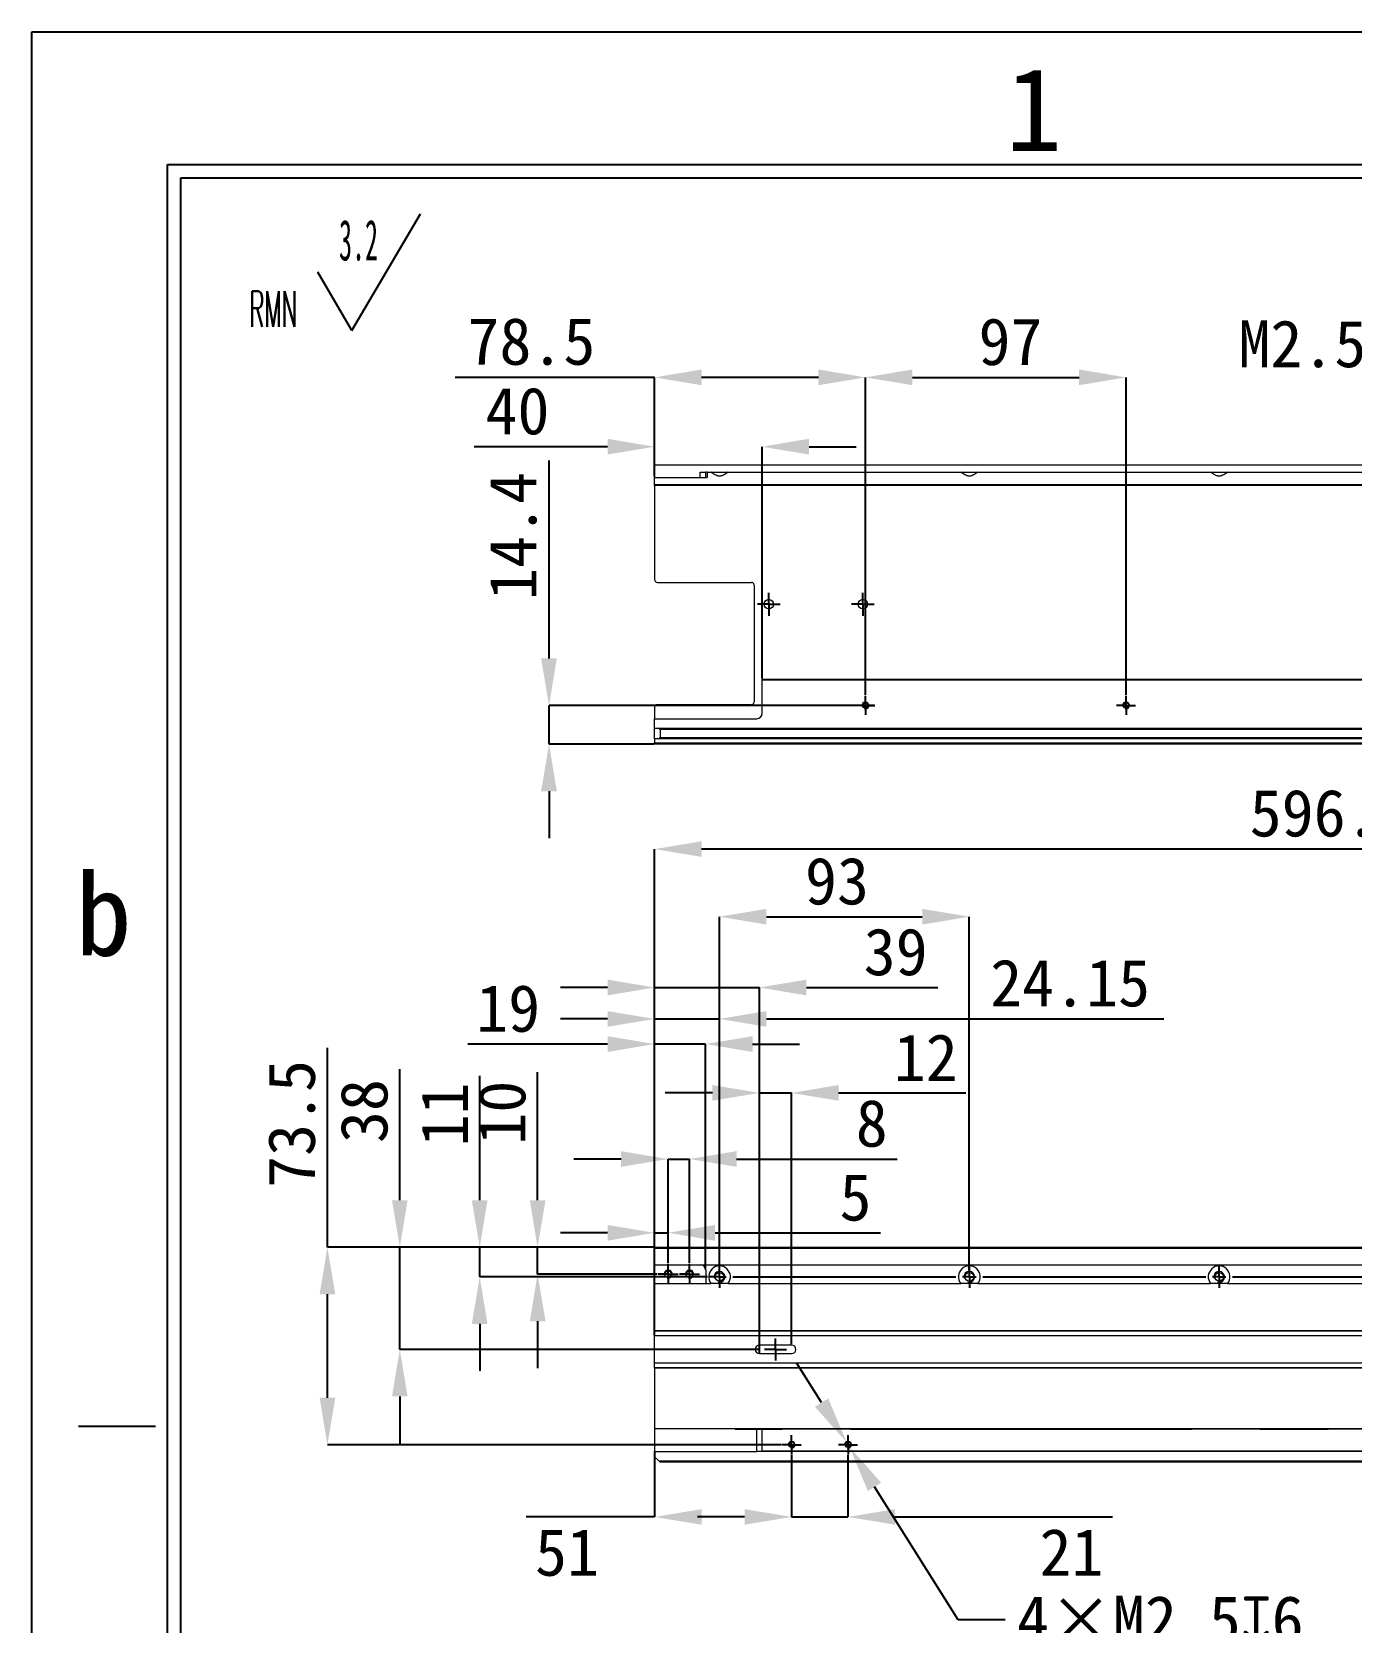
# Model space of a CAD drawing. Header units: millimetres. Extents: x 2 to 295, y 1 to 209.
# Drawn here: x 1.6 to 99.8, y 90.3 to 208.7 of the extents above; entities that cross this region are included whole.
import ezdxf

# ---------------------------------------------------------------- set-up
doc = ezdxf.new("R2010")
doc.units = ezdxf.units.MM
doc.header["$PDSIZE"] = -1
doc.linetypes.add('CENTERX2', pattern=[20.32, 12.7, -2.54, 2.54, -2.54])
doc.layers.add('SLD-0', color=179, linetype='Continuous')
doc.layers.add('蓝色线', color=5, linetype='Continuous', lineweight=15)
doc.styles.add('E', font='simfang.ttf')
doc.styles.add('SLDTEXTSTYLE1', font='TXT', dxfattribs={"width": 0.469, "bigfont": 'bigfont'})
doc.styles.add('SLDTEXTSTYLE2', font='TXT', dxfattribs={"width": 0.469})
doc.dimstyles.new('SLDDIMSTYLE0', dxfattribs={"dimtxt": 3.5, "dimasz": 3.5, "dimexe": 0, "dimexo": 0.0625, "dimgap": 0.875, "dimtad": 2, "dimlfac": 5, "dimrnd": 1e-09, "dimzin": 12, "dimdsep": 46, "dimtxsty": 'SLDTEXTSTYLE2', "dimsah": 1, "dimcen": 0.09, "dimadec": 0, "dimazin": 3, "dimtfac": 1, "dimtmove": 0, "dimatfit": 0, "dimfxl": 1, "dimfrac": 2, "dimtolj": 1, "dimtzin": 12, "dimarcsym": 0})
doc.dimstyles.new('SLDDIMSTYLE1', dxfattribs={"dimtxt": 3.5, "dimasz": 3.5, "dimexe": 0, "dimexo": 0.0625, "dimgap": 0.875, "dimtad": 2, "dimlfac": 5, "dimrnd": 1e-09, "dimzin": 12, "dimdsep": 46, "dimtxsty": 'SLDTEXTSTYLE2', "dimsah": 1, "dimcen": 0.09, "dimadec": 0, "dimazin": 3, "dimtfac": 1, "dimtofl": 0, "dimtmove": 0, "dimatfit": 3, "dimfxl": 1, "dimfrac": 2, "dimtolj": 1, "dimtzin": 12, "dimarcsym": 0})
doc.dimstyles.new('SLDDIMSTYLE3', dxfattribs={"dimtxt": 3.5, "dimasz": 3.5, "dimexe": 0, "dimexo": 0.0625, "dimgap": 0.875, "dimtad": 0, "dimtih": 1, "dimtoh": 1, "dimlfac": 5, "dimrnd": 1e-09, "dimzin": 12, "dimdsep": 46, "dimtxsty": 'SLDTEXTSTYLE2', "dimsah": 1, "dimcen": 0, "dimadec": 0, "dimazin": 3, "dimtfac": 1, "dimtmove": 0, "dimatfit": 3, "dimfxl": 1, "dimfrac": 2, "dimtolj": 1, "dimtzin": 12, "dimarcsym": 0})

# ---------------------------------------------------------------- blocks, each defined once
blk = doc.blocks.new('SW_NOTE_1')
at = {"layer": 'SLD-0', "color": 0}
for q in [(12.74, 9.16), (5.08, 4.83)]:
    blk.add_line((7.63, 0.49), q, dxfattribs=at)
at = {"layer": 'SLD-0', "color": 0, "attachment_point": 1}
for s, insert, char_height, style in [('3.2', (6.67, 8.73), 3.032, 'SLDTEXTSTYLE2'), ('{\\Ftxt,bigfont|c134;RMN}', (0, 3.41), 2.6458, 'SLDTEXTSTYLE1')]:
    blk.add_mtext(s, dxfattribs=dict(at, insert=insert, char_height=char_height, style=style))
blk = doc.blocks.new('_D')
at = {"layer": 'Defpoints', "color": 0}
for p in [(71.39, 142.81), (52.79, 116.45), (71.39, 116.45)]:
    blk.add_point(p, dxfattribs=at)
at = {"layer": 'SLD-0', "color": 0, "lineweight": -2}
for p, q in [((52.79, 116.52), (52.79, 142.81)), ((56.29, 142.81), (67.89, 142.81)), ((71.39, 116.52), (71.39, 142.81))]:
    blk.add_line(p, q, dxfattribs=at)
at = {"layer": 'SLD-0', "color": 0}
for points in [[(56.29, 143.39), (56.29, 142.22), (52.79, 142.81)], [(67.89, 143.39), (67.89, 142.22), (71.39, 142.81)]]:
    blk.add_solid(points, dxfattribs=at)
at = {"layer": 'SLD-0', "color": 0, "insert": (61.54, 147.22), "char_height": 3.5, "attachment_point": 2, "style": 'E'}
blk.add_mtext('\\A1;93', dxfattribs=at)
blk = doc.blocks.new('_D_1')
at = {"layer": 'Defpoints', "color": 0}
for p in [(52.79, 135.2), (47.96, 118.2), (52.79, 116.83)]:
    blk.add_point(p, dxfattribs=at)
at = {"layer": 'SLD-0', "color": 0, "lineweight": -2}
for p, q in [((44.46, 135.2), (40.96, 135.2)), ((47.96, 118.27), (47.96, 135.2)), ((47.96, 135.2), (52.79, 135.2)), ((52.79, 116.9), (52.79, 135.2)), ((56.29, 135.2), (85.88, 135.2))]:
    blk.add_line(p, q, dxfattribs=at)
at = {"layer": 'SLD-0', "color": 0}
for points in [[(44.46, 135.78), (44.46, 134.61), (47.96, 135.2)], [(56.29, 135.78), (56.29, 134.61), (52.79, 135.2)]]:
    blk.add_solid(points, dxfattribs=at)
at = {"layer": 'SLD-0', "color": 0, "insert": (78.9, 139.63), "char_height": 3.5, "attachment_point": 2, "style": 'E'}
blk.add_mtext('\\A1;24.15', dxfattribs=at)
blk = doc.blocks.new('_D_2')
at = {"layer": 'Defpoints', "color": 0}
for p in [(34.94, 118.2), (47.96, 118.2), (51.96, 116)]:
    blk.add_point(p, dxfattribs=at)
at = {"layer": 'SLD-0', "color": 0, "lineweight": -2}
for p, q in [((34.94, 121.7), (34.94, 130.97)), ((47.9, 118.2), (34.94, 118.2)), ((34.94, 116), (34.94, 118.2)), ((51.9, 116), (34.94, 116)), ((34.94, 112.5), (34.94, 109))]:
    blk.add_line(p, q, dxfattribs=at)
at = {"layer": 'SLD-0', "color": 0}
for points in [[(34.35, 121.7), (35.52, 121.7), (34.94, 118.2)], [(34.35, 112.5), (35.52, 112.5), (34.94, 116)]]:
    blk.add_solid(points, dxfattribs=at)
at = {"layer": 'SLD-0', "color": 0, "insert": (30.56, 128.09), "char_height": 3.5, "attachment_point": 2, "rotation": 90, "style": 'E'}
blk.add_mtext('\\A1;11', dxfattribs=at)
blk = doc.blocks.new('_D_3')
at = {"layer": 'Defpoints', "color": 0}
for p in [(39.25, 118.2), (47.96, 118.2), (48.21, 116.2)]:
    blk.add_point(p, dxfattribs=at)
at = {"layer": 'SLD-0', "color": 0, "lineweight": -2}
for p, q in [((39.25, 121.7), (39.25, 131.23)), ((47.9, 118.2), (39.25, 118.2)), ((39.25, 116.2), (39.25, 118.2)), ((48.15, 116.2), (39.25, 116.2)), ((39.25, 112.7), (39.25, 109.2))]:
    blk.add_line(p, q, dxfattribs=at)
at = {"layer": 'SLD-0', "color": 0}
for points in [[(38.67, 121.7), (39.84, 121.7), (39.25, 118.2)], [(38.67, 112.7), (39.84, 112.7), (39.25, 116.2)]]:
    blk.add_solid(points, dxfattribs=at)
at = {"layer": 'SLD-0', "color": 0, "insert": (34.84, 128.22), "char_height": 3.5, "attachment_point": 2, "rotation": 90, "style": 'E'}
blk.add_mtext('\\A1;10', dxfattribs=at)
blk = doc.blocks.new('_D_4')
at = {"layer": 'Defpoints', "color": 0}
for p in [(28.99, 118.2), (47.96, 118.2), (55.76, 110.6)]:
    blk.add_point(p, dxfattribs=at)
at = {"layer": 'SLD-0', "color": 0, "lineweight": -2}
for p, q in [((28.99, 121.7), (28.99, 131.47)), ((47.9, 118.2), (28.99, 118.2)), ((28.99, 110.6), (28.99, 118.2)), ((55.7, 110.6), (28.99, 110.6)), ((28.99, 107.1), (28.99, 103.6))]:
    blk.add_line(p, q, dxfattribs=at)
at = {"layer": 'SLD-0', "color": 0}
for points in [[(28.41, 121.7), (29.57, 121.7), (28.99, 118.2)], [(28.41, 107.1), (29.57, 107.1), (28.99, 110.6)]]:
    blk.add_solid(points, dxfattribs=at)
at = {"layer": 'SLD-0', "color": 0, "insert": (24.57, 128.34), "char_height": 3.5, "attachment_point": 2, "rotation": 90, "style": 'E'}
blk.add_mtext('\\A1;38', dxfattribs=at)
blk = doc.blocks.new('_D_5')
at = {"layer": 'Defpoints', "color": 0}
for p in [(23.6, 118.2), (47.96, 118.2), (57.46, 103.5)]:
    blk.add_point(p, dxfattribs=at)
at = {"layer": 'SLD-0', "color": 0, "lineweight": -2}
for p, q in [((23.6, 118.2), (23.6, 133.05)), ((47.9, 118.2), (23.6, 118.2)), ((23.6, 107), (23.6, 114.7)), ((57.4, 103.5), (23.6, 103.5))]:
    blk.add_line(p, q, dxfattribs=at)
at = {"layer": 'SLD-0', "color": 0}
for points in [[(23.02, 114.7), (24.19, 114.7), (23.6, 118.2)], [(23.02, 107), (24.19, 107), (23.6, 103.5)]]:
    blk.add_solid(points, dxfattribs=at)
at = {"layer": 'SLD-0', "color": 0, "insert": (19.17, 127.38), "char_height": 3.5, "attachment_point": 2, "rotation": 90, "style": 'E'}
blk.add_mtext('\\A1;73.5', dxfattribs=at)
blk = doc.blocks.new('_D_6')
at = {"layer": 'Defpoints', "color": 0}
for p in [(50.56, 124.77), (48.96, 116.95), (50.56, 116.95)]:
    blk.add_point(p, dxfattribs=at)
at = {"layer": 'SLD-0', "color": 0, "lineweight": -2}
for p, q in [((45.46, 124.77), (41.96, 124.77)), ((48.96, 117.02), (48.96, 124.77)), ((48.96, 124.77), (50.56, 124.77)), ((50.56, 117.02), (50.56, 124.77)), ((54.06, 124.77), (66.02, 124.77))]:
    blk.add_line(p, q, dxfattribs=at)
at = {"layer": 'SLD-0', "color": 0}
for points in [[(45.46, 125.36), (45.46, 124.19), (48.96, 124.77)], [(54.06, 125.36), (54.06, 124.19), (50.56, 124.77)]]:
    blk.add_solid(points, dxfattribs=at)
at = {"layer": 'SLD-0', "color": 0, "insert": (64.13, 129.19), "char_height": 3.5, "attachment_point": 2, "style": 'E'}
blk.add_mtext('\\A1;8', dxfattribs=at)
blk = doc.blocks.new('_D_7')
at = {"layer": 'Defpoints', "color": 0}
for p in [(55.76, 129.69), (55.76, 110.92), (58.16, 110.92)]:
    blk.add_point(p, dxfattribs=at)
at = {"layer": 'SLD-0', "color": 0, "lineweight": -2}
for p, q in [((52.26, 129.69), (48.76, 129.69)), ((55.76, 110.99), (55.76, 129.69)), ((55.76, 129.69), (58.16, 129.69)), ((58.16, 110.99), (58.16, 129.69)), ((61.66, 129.69), (71.13, 129.69))]:
    blk.add_line(p, q, dxfattribs=at)
at = {"layer": 'SLD-0', "color": 0}
for points in [[(52.26, 130.28), (52.26, 129.11), (55.76, 129.69)], [(61.66, 130.28), (61.66, 129.11), (58.16, 129.69)]]:
    blk.add_solid(points, dxfattribs=at)
at = {"layer": 'SLD-0', "color": 0, "insert": (68.15, 134.07), "char_height": 3.5, "attachment_point": 2, "style": 'E'}
blk.add_mtext('\\A1;12', dxfattribs=at)
blk = doc.blocks.new('_D_8')
at = {"layer": 'Defpoints', "color": 0}
for p in [(47.96, 137.54), (47.96, 111.58), (55.76, 110.22)]:
    blk.add_point(p, dxfattribs=at)
at = {"layer": 'SLD-0', "color": 0, "lineweight": -2}
for p, q in [((44.46, 137.54), (40.96, 137.54)), ((47.96, 111.65), (47.96, 137.54)), ((47.96, 137.54), (55.76, 137.54)), ((55.76, 110.29), (55.76, 137.54)), ((59.26, 137.54), (69.05, 137.54))]:
    blk.add_line(p, q, dxfattribs=at)
at = {"layer": 'SLD-0', "color": 0}
for points in [[(44.46, 138.12), (44.46, 136.95), (47.96, 137.54)], [(59.26, 138.12), (59.26, 136.95), (55.76, 137.54)]]:
    blk.add_solid(points, dxfattribs=at)
at = {"layer": 'SLD-0', "color": 0, "insert": (65.91, 141.95), "char_height": 3.5, "attachment_point": 2, "style": 'E'}
blk.add_mtext('\\A1;39', dxfattribs=at)
blk = doc.blocks.new('_D_9')
at = {"layer": 'Defpoints', "color": 0}
for p in [(47.96, 119.28), (47.96, 118.2), (48.96, 116.95)]:
    blk.add_point(p, dxfattribs=at)
at = {"layer": 'SLD-0', "color": 0, "lineweight": -2}
for p, q in [((44.46, 119.28), (40.96, 119.28)), ((47.96, 118.27), (47.96, 119.28)), ((47.96, 119.28), (48.96, 119.28)), ((48.96, 117.02), (48.96, 119.28)), ((52.46, 119.28), (64.77, 119.28))]:
    blk.add_line(p, q, dxfattribs=at)
at = {"layer": 'SLD-0', "color": 0}
for points in [[(44.46, 119.86), (44.46, 118.69), (47.96, 119.28)], [(52.46, 119.86), (52.46, 118.69), (48.96, 119.28)]]:
    blk.add_solid(points, dxfattribs=at)
at = {"layer": 'SLD-0', "color": 0, "insert": (62.92, 123.69), "char_height": 3.5, "attachment_point": 2, "style": 'E'}
blk.add_mtext('\\A1;5', dxfattribs=at)
blk = doc.blocks.new('_D_10')
at = {"layer": 'Defpoints', "color": 0}
for p in [(58.16, 102.8), (62.36, 102.8), (62.36, 98.13)]:
    blk.add_point(p, dxfattribs=at)
at = {"layer": 'SLD-0', "color": 0, "lineweight": -2}
for p, q in [((58.16, 102.74), (58.16, 98.13)), ((62.36, 102.74), (62.36, 98.13)), ((54.66, 98.13), (51.16, 98.13)), ((58.16, 98.13), (62.36, 98.13)), ((65.86, 98.13), (82.05, 98.13))]:
    blk.add_line(p, q, dxfattribs=at)
at = {"layer": 'SLD-0', "color": 0}
for points in [[(54.66, 98.71), (54.66, 97.55), (58.16, 98.13)], [(65.86, 98.71), (65.86, 97.55), (62.36, 98.13)]]:
    blk.add_solid(points, dxfattribs=at)
at = {"layer": 'SLD-0', "color": 0, "insert": (79, 97.25), "char_height": 3.5, "attachment_point": 2, "style": 'E'}
blk.add_mtext('\\A1;21', dxfattribs=at)
blk = doc.blocks.new('_D_11')
at = {"layer": 'Defpoints', "color": 0}
for p in [(47.96, 103), (58.16, 102.8), (47.96, 98.13)]:
    blk.add_point(p, dxfattribs=at)
at = {"layer": 'SLD-0', "color": 0, "lineweight": -2}
for p, q in [((47.96, 102.94), (47.96, 98.13)), ((58.16, 102.74), (58.16, 98.13)), ((47.96, 98.13), (38.41, 98.13)), ((54.66, 98.13), (51.46, 98.13))]:
    blk.add_line(p, q, dxfattribs=at)
at = {"layer": 'SLD-0', "color": 0}
for points in [[(51.46, 98.71), (51.46, 97.55), (47.96, 98.13)], [(54.66, 98.71), (54.66, 97.55), (58.16, 98.13)]]:
    blk.add_solid(points, dxfattribs=at)
at = {"layer": 'SLD-0', "color": 0, "insert": (41.44, 97.25), "char_height": 3.5, "attachment_point": 2, "style": 'E'}
blk.add_mtext('\\A1;51', dxfattribs=at)
blk = doc.blocks.new('_D_15')
at = {"layer": 'Defpoints', "color": 0}
for p in [(47.96, 147.84), (47.96, 117.82), (167.32, 114.17)]:
    blk.add_point(p, dxfattribs=at)
at = {"layer": '蓝色线', "color": 0, "lineweight": -2}
for p, q in [((47.96, 117.89), (47.96, 147.84)), ((163.82, 147.84), (51.46, 147.84)), ((167.32, 114.24), (167.32, 147.84))]:
    blk.add_line(p, q, dxfattribs=at)
at = {"layer": '蓝色线', "color": 0}
for points in [[(51.46, 148.42), (51.46, 147.26), (47.96, 147.84)], [(163.82, 148.42), (163.82, 147.26), (167.32, 147.84)]]:
    blk.add_solid(points, dxfattribs=at)
at = {"layer": '蓝色线', "color": 0, "insert": (98.22, 152.28), "char_height": 3.5, "attachment_point": 2, "style": 'E'}
blk.add_mtext('\\A1;596.8', dxfattribs=at)
blk = doc.blocks.new('_D_17')
at = {"layer": 'Defpoints', "color": 0}
for p in [(51.76, 133.33), (47.96, 118.2), (51.76, 116.5)]:
    blk.add_point(p, dxfattribs=at)
at = {"layer": 'SLD-0', "color": 0, "lineweight": -2}
for p, q in [((44.46, 133.33), (34.05, 133.33)), ((47.96, 118.27), (47.96, 133.33)), ((51.76, 133.33), (47.96, 133.33)), ((51.76, 116.57), (51.76, 133.33)), ((55.26, 133.33), (58.76, 133.33))]:
    blk.add_line(p, q, dxfattribs=at)
at = {"layer": 'SLD-0', "color": 0}
for points in [[(44.46, 133.91), (44.46, 132.74), (47.96, 133.33)], [(55.26, 133.91), (55.26, 132.74), (51.76, 133.33)]]:
    blk.add_solid(points, dxfattribs=at)
at = {"layer": 'SLD-0', "color": 0, "insert": (37.06, 137.74), "char_height": 3.5, "attachment_point": 2, "style": 'E'}
blk.add_mtext('\\A1;19', dxfattribs=at)
blk = doc.blocks.new('_D_23')
at = {"layer": 'Defpoints', "color": 0}
for p in [(62.26, 103.68), (62.47, 103.33)]:
    blk.add_point(p, dxfattribs=at)
at = {"layer": 'SLD-0', "color": 0, "lineweight": -2}
for p, q in [((60.39, 106.64), (58.53, 109.6)), ((62.26, 103.68), (62.47, 103.33)), ((70.56, 90.48), (64.34, 100.37)), ((74.06, 90.48), (70.56, 90.48))]:
    blk.add_line(p, q, dxfattribs=at)
at = {"layer": 'SLD-0', "color": 0}
for points in [[(60.89, 106.95), (59.9, 106.33), (62.26, 103.68)], [(64.83, 100.68), (63.84, 100.06), (62.47, 103.33)]]:
    blk.add_solid(points, dxfattribs=at)
at = {"layer": 'SLD-0', "color": 0, "insert": (74.94, 92.26), "char_height": 3.5, "attachment_point": 1, "style": 'E'}
blk.add_mtext('\\A1;4×M2.5{\\fGDT;x}6', dxfattribs=at)
blk = doc.blocks.new('SW_CENTERMARKSYMBOL_0')
at = {"layer": 'SLD-0', "color": 0}
for p, q in [((-37.7, 0), (-38.03, 0)), ((-37.2, 0), (-37.7, 0)), ((-37.2, 0.5), (-37.2, 0.83)), ((-37.2, 0), (-37.2, 0.5)), ((-37.2, 0), (-37.2, -0.5)), ((-37.2, 0), (-36.7, 0)), ((-36.2, 0), (-19.6, 0)), ((-18.6, 0), (-19.1, 0)), ((-18.6, 0.5), (-18.6, 0.83)), ((-18.6, 0), (-18.6, 0.5)), ((-18.6, 0), (-18.6, -0.5)), ((-18.6, 0), (-18.1, 0)), ((-17.6, 0), (-1, 0)), ((0, 0), (-0.5, 0)), ((0, 0.5), (0, 0.83)), ((0, 0), (0, 0.5)), ((0, 0), (0, -0.5)), ((0, 0), (0.5, 0)), ((1, 0), (17.6, 0)), ((18.6, 0), (18.1, 0)), ((18.6, 0.5), (18.6, 0.83)), ((18.6, 0), (18.6, 0.5)), ((18.6, 0), (18.6, -0.5)), ((18.6, 0), (19.1, 0)), ((19.1, 0), (19.43, 0)), ((-37.2, -0.5), (-37.2, -0.83)), ((-18.6, -0.5), (-18.6, -0.83)), ((0, -0.5), (0, -0.83)), ((18.6, -0.5), (18.6, -0.83))]:
    blk.add_line(p, q, dxfattribs=at)
blk = doc.blocks.new('SW_CENTERMARKSYMBOL_6')
at = {"layer": 'SLD-0', "color": 0}
for p, q in [((-0.5, 0), (-0.82, 0)), ((0, 0), (-0.5, 0)), ((0, 0.5), (0, 0.82)), ((0, 0), (0, 0.5)), ((0, 0), (0, -0.5)), ((0, 0), (0.5, 0)), ((0.5, 0), (0.82, 0)), ((0, -0.5), (0, -0.82))]:
    blk.add_line(p, q, dxfattribs=at)
blk = doc.blocks.new('SW_CENTERMARKSYMBOL_9')
at = {"layer": 'SLD-0', "color": 0}
for p, q in [((-0.5, 0), (-0.75, 0)), ((0, 0), (-0.5, 0)), ((0, 0.5), (0, 0.75)), ((0, 0), (0, 0.5)), ((0, 0), (0, -0.5)), ((0, 0), (0.5, 0)), ((0.5, 0), (0.75, 0)), ((0, -0.5), (0, -0.75))]:
    blk.add_line(p, q, dxfattribs=at)
blk = doc.blocks.new('SW_CENTERMARKSYMBOL_10')
at = {"layer": 'SLD-0', "color": 0}
for p, q in [((-0.5, 0), (-0.75, 0)), ((0, 0), (-0.5, 0)), ((0, 0.5), (0, 0.75)), ((0, 0), (0, 0.5)), ((0, 0), (0, -0.5)), ((0, 0), (0.5, 0)), ((0.5, 0), (0.75, 0)), ((0, -0.5), (0, -0.75))]:
    blk.add_line(p, q, dxfattribs=at)
blk = doc.blocks.new('SW_CENTERMARKSYMBOL_13')
at = {"layer": 'SLD-0', "color": 0}
for p, q in [((-0.5, 0), (-0.705, 0)), ((0, 0), (-0.5, 0)), ((0, 0.5), (0, 0.705)), ((0, 0), (0, 0.5)), ((0, 0), (0, -0.5)), ((0, 0), (0.5, 0)), ((0.5, 0), (0.705, 0)), ((0, -0.5), (0, -0.705))]:
    blk.add_line(p, q, dxfattribs=at)
blk = doc.blocks.new('SW_CENTERMARKSYMBOL_14')
at = {"layer": 'SLD-0', "color": 0}
for p, q in [((-0.5, 0), (-0.705, 0)), ((0, 0), (-0.5, 0)), ((0, 0.5), (0, 0.705)), ((0, 0), (0, 0.5)), ((0, 0), (0, -0.5)), ((0, 0), (0.5, 0)), ((0.5, 0), (0.705, 0)), ((0, -0.5), (0, -0.705))]:
    blk.add_line(p, q, dxfattribs=at)
blk = doc.blocks.new('_D_32')
at = {"layer": 'Defpoints', "color": 0}
for p in [(83.06, 182.95), (63.66, 159.23), (83.06, 159.23)]:
    blk.add_point(p, dxfattribs=at)
at = {"layer": 'SLD-0', "color": 0, "lineweight": -2}
for p, q in [((63.66, 159.29), (63.66, 182.95)), ((67.16, 182.95), (79.56, 182.95)), ((83.06, 159.29), (83.06, 182.95))]:
    blk.add_line(p, q, dxfattribs=at)
at = {"layer": 'SLD-0', "color": 0}
for points in [[(67.16, 183.54), (67.16, 182.37), (63.66, 182.95)], [(79.56, 183.54), (79.56, 182.37), (83.06, 182.95)]]:
    blk.add_solid(points, dxfattribs=at)
at = {"layer": 'SLD-0', "color": 0, "insert": (74.46, 187.37), "char_height": 3.5, "attachment_point": 2, "style": 'E'}
blk.add_mtext('\\A1;97', dxfattribs=at)
blk = doc.blocks.new('_D_33')
at = {"layer": 'Defpoints', "color": 0}
for p in [(47.96, 182.95), (47.96, 175.51), (63.66, 159.23)]:
    blk.add_point(p, dxfattribs=at)
at = {"layer": 'SLD-0', "color": 0, "lineweight": -2}
for p, q in [((47.96, 182.95), (33.11, 182.95)), ((47.96, 175.57), (47.96, 182.95)), ((60.16, 182.95), (51.46, 182.95)), ((63.66, 159.29), (63.66, 182.95))]:
    blk.add_line(p, q, dxfattribs=at)
at = {"layer": 'SLD-0', "color": 0}
for points in [[(51.46, 183.54), (51.46, 182.37), (47.96, 182.95)], [(60.16, 183.54), (60.16, 182.37), (63.66, 182.95)]]:
    blk.add_solid(points, dxfattribs=at)
at = {"layer": 'SLD-0', "color": 0, "insert": (38.79, 187.39), "char_height": 3.5, "attachment_point": 2, "style": 'E'}
blk.add_mtext('\\A1;78.5', dxfattribs=at)
blk = doc.blocks.new('_D_34')
at = {"layer": 'Defpoints', "color": 0}
for p in [(64.37, 158.53), (40.1, 155.65), (47.96, 155.65)]:
    blk.add_point(p, dxfattribs=at)
at = {"layer": 'SLD-0', "color": 0, "lineweight": -2}
for p, q in [((40.1, 162.03), (40.1, 176.76)), ((64.31, 158.53), (40.1, 158.53)), ((40.1, 155.65), (40.1, 158.53)), ((47.9, 155.65), (40.1, 155.65)), ((40.1, 152.15), (40.1, 148.65))]:
    blk.add_line(p, q, dxfattribs=at)
at = {"layer": 'SLD-0', "color": 0}
for points in [[(39.51, 162.03), (40.68, 162.03), (40.1, 158.53)], [(39.51, 152.15), (40.68, 152.15), (40.1, 155.65)]]:
    blk.add_solid(points, dxfattribs=at)
at = {"layer": 'SLD-0', "color": 0, "insert": (35.66, 171.14), "char_height": 3.5, "attachment_point": 2, "rotation": 90, "style": 'E'}
blk.add_mtext('\\A1;14.4', dxfattribs=at)
blk = doc.blocks.new('_D_35')
at = {"layer": 'Defpoints', "color": 0}
for p in [(55.96, 177.79), (47.96, 175.51), (55.96, 160.49)]:
    blk.add_point(p, dxfattribs=at)
at = {"layer": 'SLD-0', "color": 0, "lineweight": -2}
for p, q in [((44.46, 177.79), (34.53, 177.79)), ((47.96, 175.57), (47.96, 177.79)), ((55.96, 160.55), (55.96, 177.79)), ((59.46, 177.79), (62.96, 177.79))]:
    blk.add_line(p, q, dxfattribs=at)
at = {"layer": 'SLD-0', "color": 0}
for points in [[(44.46, 178.38), (44.46, 177.21), (47.96, 177.79)], [(59.46, 178.38), (59.46, 177.21), (55.96, 177.79)]]:
    blk.add_solid(points, dxfattribs=at)
at = {"layer": 'SLD-0', "color": 0, "insert": (37.75, 182.21), "char_height": 3.5, "attachment_point": 2, "style": 'E'}
blk.add_mtext('\\A1;40', dxfattribs=at)
blk = doc.blocks.new('_D_37')
at = {"layer": 'Defpoints', "color": 0}
for p in [(141.23, 158.73), (141.3, 158.33)]:
    blk.add_point(p, dxfattribs=at)
at = {"layer": 'SLD-0', "color": 0, "lineweight": -2}
for p, q in [((132.93, 185.06), (136.43, 185.06)), ((136.43, 185.06), (140.6, 162.17)), ((141.3, 158.33), (141.23, 158.73)), ((141.93, 154.88), (142.56, 151.44))]:
    blk.add_line(p, q, dxfattribs=at)
at = {"layer": 'SLD-0', "color": 0}
for points in [[(141.17, 162.28), (140.03, 162.07), (141.23, 158.73)], [(142.5, 154.99), (141.36, 154.78), (141.3, 158.33)]]:
    blk.add_solid(points, dxfattribs=at)
at = {"layer": 'SLD-0', "color": 0, "insert": (91.43, 187.21), "char_height": 3.5, "attachment_point": 1, "style": 'E'}
blk.add_mtext('\\A1;M2.5Through-hole', dxfattribs=at)
blk = doc.blocks.new('SW_CENTERMARKSYMBOL_18')
at = {"layer": 'SLD-0', "color": 0}
for p, q in [((-0.5, 0), (-0.85, 0)), ((0, 0), (-0.5, 0)), ((0, 0.5), (0, 0.85)), ((0, 0), (0, 0.5)), ((0, 0), (0, -0.5)), ((0, 0), (0.5, 0)), ((0.5, 0), (0.85, 0)), ((0, -0.5), (0, -0.85))]:
    blk.add_line(p, q, dxfattribs=at)
blk = doc.blocks.new('SW_CENTERMARKSYMBOL_19')
at = {"layer": 'SLD-0', "color": 0}
for p, q in [((-0.5, 0), (-0.85, 0)), ((0, 0), (-0.5, 0)), ((0, 0.5), (0, 0.85)), ((0, 0), (0, 0.5)), ((0, 0), (0, -0.5)), ((0, 0), (0.5, 0)), ((0.5, 0), (0.85, 0)), ((0, -0.5), (0, -0.85))]:
    blk.add_line(p, q, dxfattribs=at)
blk = doc.blocks.new('SW_CENTERMARKSYMBOL_24')
at = {"layer": 'SLD-0', "color": 0}
for p, q in [((-0.5, 0), (-0.705, 0)), ((0, 0), (-0.5, 0)), ((0, 0.5), (0, 0.705)), ((0, 0), (0, 0.5)), ((0, 0), (0, -0.5)), ((0, 0), (0.5, 0)), ((0.5, 0), (0.705, 0)), ((0, -0.5), (0, -0.705))]:
    blk.add_line(p, q, dxfattribs=at)
blk = doc.blocks.new('SW_CENTERMARKSYMBOL_25')
at = {"layer": 'SLD-0', "color": 0}
for p, q in [((-0.5, 0), (-0.705, 0)), ((0, 0), (-0.5, 0)), ((0, 0.5), (0, 0.705)), ((0, 0), (0, 0.5)), ((0, 0), (0, -0.5)), ((0, 0), (0.5, 0)), ((0.5, 0), (0.705, 0)), ((0, -0.5), (0, -0.705))]:
    blk.add_line(p, q, dxfattribs=at)

msp = doc.modelspace()

# ---------------------------------------------------------------- linework, layer by layer
at = {"color": 7, "linetype": 'Continuous', "lineweight": 15}
for p, q in [((47.9648, 176.4469), (169.2248, 176.4469)), ((47.9648, 176.4469), (47.9648, 175.5069)), ((47.9648, 175.5069), (51.8648, 175.5069)), ((47.9648, 174.9869), (47.9648, 175.5069)), ((51.3648, 175.5069), (51.3648, 175.9069)), ((51.3648, 175.9069), (51.7648, 175.9069)), ((51.7648, 175.5069), (51.7648, 175.9069)), ((51.8648, 175.9069), (51.7648, 175.9069)), ((51.8648, 175.9069), (51.8648, 175.5069)), ((51.8648, 175.9069), (52.1576, 175.9069)), ((52.1478, 175.9069), (53.4375, 175.9069)), ((53.4321, 175.9069), (70.7576, 175.9069)), ((70.7576, 175.9069), (72.0375, 175.9069)), ((72.0321, 175.9069), (89.3576, 175.9069)), ((89.3576, 175.9069), (90.6375, 175.9069)), ((90.6321, 175.9069), (107.9576, 175.9069)), ((47.9648, 174.9869), (169.2248, 174.9869)), ((47.9648, 174.9469), (47.9648, 174.9869)), ((169.2248, 174.9469), (47.9648, 174.9469)), ((47.9648, 174.9069), (47.9648, 174.9469)), ((169.2248, 174.9069), (47.9648, 174.9069)), ((47.9648, 174.9069), (47.9648, 167.8949)), ((48.1648, 167.6949), (55.1708, 167.6949)), ((55.3708, 167.4949), (55.3708, 158.7899)), ((55.9648, 160.4869), (169.2248, 160.4869)), ((55.9648, 160.4469), (55.9648, 160.4869)), ((55.9648, 160.4469), (167.2248, 160.4469)), ((55.9648, 160.4069), (55.9648, 160.4469)), ((55.9648, 157.9469), (55.9648, 160.4069)), ((167.2248, 160.4069), (55.9648, 160.4069)), ((47.9648, 158.3899), (47.9648, 157.5469)), ((47.9648, 157.5469), (55.5648, 157.5469)), ((47.9648, 156.8469), (47.9648, 157.5469)), ((55.1708, 158.5899), (48.1648, 158.5899)), ((63.8432, 158.4258), (63.4865, 158.4258)), ((63.8045, 158.3769), (63.5251, 158.3769)), ((83.2432, 158.4258), (82.8865, 158.4258)), ((83.2045, 158.3769), (82.9251, 158.3769)), ((47.9648, 156.0469), (47.9648, 156.8469)), ((47.9648, 156.8469), (48.2648, 156.8469)), ((48.2648, 156.8469), (168.9248, 156.8469)), ((168.8248, 156.7469), (48.3648, 156.7469)), ((48.3648, 156.7469), (48.3648, 156.1469)), ((48.2648, 156.0469), (47.9648, 156.0469)), ((47.9648, 156.0469), (47.9648, 155.7469)), ((47.9648, 155.7469), (169.2248, 155.7469)), ((47.9648, 155.6469), (47.9648, 155.7469)), ((169.2248, 155.6469), (47.9648, 155.6469)), ((168.9248, 156.0469), (48.2648, 156.0469)), ((48.3648, 156.1469), (168.8248, 156.1469)), ((47.9648, 118.1034), (47.9648, 118.2034)), ((47.9648, 118.2034), (169.2248, 118.2034)), ((169.2248, 118.1034), (47.9648, 118.1034)), ((47.9648, 116.9034), (47.9648, 118.1034)), ((47.9648, 116.9034), (169.2248, 116.9034)), ((47.9648, 116.9034), (47.9648, 115.5034)), ((51.7648, 116.5034), (51.7648, 115.6034)), ((47.9648, 115.5034), (51.8648, 115.5034)), ((47.9648, 115.5034), (47.9648, 112.0034)), ((51.8648, 115.5034), (52.1576, 115.5034)), ((53.4321, 115.5034), (70.7576, 115.5034)), ((72.0321, 115.5034), (89.3576, 115.5034)), ((90.6321, 115.5034), (107.9576, 115.5034)), ((47.9648, 112.0034), (169.2248, 112.0034)), ((47.9648, 111.9634), (47.9648, 112.0034)), ((169.2248, 111.9634), (47.9648, 111.9634)), ((47.9648, 111.6434), (47.9648, 111.9634)), ((47.9648, 111.6434), (169.2248, 111.6434)), ((47.9648, 111.6034), (47.9648, 111.6434)), ((169.2248, 111.6034), (47.9648, 111.6034)), ((47.9648, 109.6034), (47.9648, 111.6034)), ((58.1648, 110.9234), (55.7648, 110.9234)), ((55.7648, 110.2834), (58.1648, 110.2834)), ((47.9648, 109.6034), (169.2248, 109.6034)), ((47.9648, 109.5634), (47.9648, 109.6034)), ((169.2248, 109.5634), (47.9648, 109.5634)), ((47.9648, 109.2434), (47.9648, 109.5634)), ((47.9648, 109.2434), (169.2248, 109.2434)), ((47.9648, 109.2034), (47.9648, 109.2434)), ((169.2248, 109.2034), (47.9648, 109.2034)), ((47.9648, 109.2034), (47.9648, 104.7034)), ((47.9648, 104.7034), (55.5648, 104.7034)), ((47.9648, 104.7034), (47.9648, 103.0034)), ((55.5648, 103.0034), (55.5648, 104.7034)), ((55.5648, 104.7034), (55.9648, 104.7034)), ((55.9648, 104.7034), (167.2248, 104.7034)), ((55.9648, 104.6634), (55.9648, 104.7034)), ((167.2248, 104.6634), (55.9648, 104.6634)), ((55.9648, 103.0434), (55.9648, 104.6634)), ((47.9648, 103.0034), (55.5648, 103.0034)), ((47.9648, 102.6034), (47.9648, 103.0034)), ((55.9648, 103.0034), (55.5648, 103.0034)), ((55.9648, 103.0434), (167.2248, 103.0434)), ((55.9648, 103.0034), (55.9648, 103.0434)), ((167.2248, 103.0034), (55.9648, 103.0034)), ((47.9648, 102.6034), (48.2648, 102.3034)), ((48.2648, 102.3034), (168.9248, 102.3034)), ((48.3648, 102.2034), (48.2648, 102.3034)), ((168.8248, 102.2034), (48.3648, 102.2034))]:
    msp.add_line(p, q, dxfattribs=at)
for centre, radius in [((56.4648, 166.0643), 0.35), ((63.4648, 166.0643), 0.35), ((63.6648, 158.5269), 0.205), ((83.0648, 158.5269), 0.205), ((48.9648, 116.2034), 0.25), ((50.5648, 116.2034), 0.25), ((52.7948, 116.0034), 0.33), ((71.3948, 116.0034), 0.33), ((89.9948, 116.0034), 0.33), ((58.1648, 103.5034), 0.205), ((62.3648, 103.5034), 0.205)]:
    msp.add_circle(centre, radius, dxfattribs=at)
for centre, radius, start, end in [((48.1648, 167.8949), 0.2, 180, 270), ((55.1708, 167.4949), 0.2, 0, 90), ((55.1708, 158.7899), 0.2, 270, 0), ((48.1648, 158.3899), 0.2, 90, 180), ((55.5648, 157.9469), 0.4, 270, 0), ((48.2648, 156.7469), 0.1, 0, 90), ((48.2648, 156.1469), 0.1, 270, 0), ((51.3648, 116.5034), 0.4, 0, 90), ((52.7948, 116.0034), 0.81, 321.881936, 218.118064), ((71.3948, 116.0034), 0.81, 321.881936, 218.118064), ((89.9948, 116.0034), 0.81, 321.881936, 218.118064), ((51.8648, 115.6034), 0.1, 180, 270), ((55.7648, 110.6034), 0.32, 90, 270), ((58.1648, 110.6034), 0.32, 270, 90)]:
    msp.add_arc(centre, radius, start, end, dxfattribs=at)
at = {"color": 7, "linetype": 'Continuous', "lineweight": 0}
for centre, radius in [((63.6648, 158.5269), 0.25), ((83.0648, 158.5269), 0.25), ((48.9648, 116.2034), 0.3), ((48.9648, 116.2034), 0.3), ((48.9648, 116.2034), 0.3), ((50.5648, 116.2034), 0.3), ((52.7948, 116.0034), 0.4), ((71.3948, 116.0034), 0.4), ((89.9948, 116.0034), 0.4), ((58.1648, 103.5034), 0.25), ((62.3648, 103.5034), 0.25)]:
    msp.add_arc(centre, radius, 255, 195, dxfattribs=at)
at = {"color": 7, "linetype": 'Continuous', "lineweight": 15}
for points, knots in [([(53.4321, 175.9069), (53.3848, 175.8696), (53.3368, 175.8334), (53.2387, 175.7645), (53.1885, 175.7318), (53.0838, 175.6728), (53.0289, 175.6463), (52.9435, 175.6178), (52.9144, 175.6101), (52.8549, 175.5996), (52.8245, 175.5968), (52.7648, 175.5969), (52.7351, 175.5996), (52.676, 175.6099), (52.6465, 175.6177), (52.5608, 175.6463), (52.5068, 175.6722), (52.4021, 175.7312), (52.3515, 175.7642), (52.2529, 175.8333), (52.2049, 175.8696), (52.1576, 175.9069)], [0, 0, 0, 0, 0.125, 0.125, 0.25, 0.25, 0.375, 0.375, 0.4375, 0.4375, 0.5, 0.5, 0.5625, 0.5625, 0.625, 0.625, 0.75, 0.75, 0.875, 0.875, 1, 1, 1, 1]), ([(72.0321, 175.9069), (71.9848, 175.8696), (71.9368, 175.8334), (71.8387, 175.7645), (71.7885, 175.7318), (71.6838, 175.6728), (71.6289, 175.6463), (71.5435, 175.6178), (71.5144, 175.6101), (71.4549, 175.5996), (71.4245, 175.5968), (71.3648, 175.5969), (71.3351, 175.5996), (71.276, 175.6099), (71.2465, 175.6177), (71.1608, 175.6463), (71.1068, 175.6722), (71.0021, 175.7312), (70.9515, 175.7642), (70.8529, 175.8333), (70.8049, 175.8696), (70.7576, 175.9069)], [0, 0, 0, 0, 0.125, 0.125, 0.25, 0.25, 0.375, 0.375, 0.4375, 0.4375, 0.5, 0.5, 0.5625, 0.5625, 0.625, 0.625, 0.75, 0.75, 0.875, 0.875, 1, 1, 1, 1]), ([(90.6321, 175.9069), (90.5848, 175.8696), (90.5368, 175.8334), (90.4387, 175.7645), (90.3885, 175.7318), (90.2838, 175.6728), (90.2289, 175.6463), (90.1435, 175.6178), (90.1144, 175.6101), (90.0549, 175.5996), (90.0245, 175.5968), (89.9648, 175.5969), (89.9351, 175.5996), (89.876, 175.6099), (89.8465, 175.6177), (89.7608, 175.6463), (89.7068, 175.6722), (89.6021, 175.7312), (89.5515, 175.7642), (89.4529, 175.8333), (89.4049, 175.8696), (89.3576, 175.9069)], [0, 0, 0, 0, 0.125, 0.125, 0.25, 0.25, 0.375, 0.375, 0.4375, 0.4375, 0.5, 0.5, 0.5625, 0.5625, 0.625, 0.625, 0.75, 0.75, 0.875, 0.875, 1, 1, 1, 1]), ([(53.4321, 115.5034), (53.3848, 115.5034), (53.3368, 115.5034), (53.2387, 115.5034), (53.1885, 115.5034), (53.0838, 115.5034), (53.0289, 115.5034), (52.9435, 115.5034), (52.9144, 115.5034), (52.8549, 115.5034), (52.8245, 115.5034), (52.7648, 115.5034), (52.7351, 115.5034), (52.676, 115.5034), (52.6465, 115.5034), (52.5608, 115.5034), (52.5068, 115.5034), (52.4021, 115.5034), (52.3515, 115.5034), (52.2529, 115.5034), (52.2049, 115.5034), (52.1576, 115.5034)], [0, 0, 0, 0, 0.125, 0.125, 0.25, 0.25, 0.375, 0.375, 0.4375, 0.4375, 0.5, 0.5, 0.5625, 0.5625, 0.625, 0.625, 0.75, 0.75, 0.875, 0.875, 1, 1, 1, 1]), ([(72.0321, 115.5034), (71.9848, 115.5034), (71.9368, 115.5034), (71.8387, 115.5034), (71.7885, 115.5034), (71.6838, 115.5034), (71.6289, 115.5034), (71.5435, 115.5034), (71.5144, 115.5034), (71.4549, 115.5034), (71.4245, 115.5034), (71.3648, 115.5034), (71.3351, 115.5034), (71.276, 115.5034), (71.2465, 115.5034), (71.1608, 115.5034), (71.1068, 115.5034), (71.0021, 115.5034), (70.9515, 115.5034), (70.8529, 115.5034), (70.8049, 115.5034), (70.7576, 115.5034)], [0, 0, 0, 0, 0.125, 0.125, 0.25, 0.25, 0.375, 0.375, 0.4375, 0.4375, 0.5, 0.5, 0.5625, 0.5625, 0.625, 0.625, 0.75, 0.75, 0.875, 0.875, 1, 1, 1, 1]), ([(90.6321, 115.5034), (90.5848, 115.5034), (90.5368, 115.5034), (90.4387, 115.5034), (90.3885, 115.5034), (90.2838, 115.5034), (90.2289, 115.5034), (90.1435, 115.5034), (90.1144, 115.5034), (90.0549, 115.5034), (90.0245, 115.5034), (89.9648, 115.5034), (89.9351, 115.5034), (89.876, 115.5034), (89.8465, 115.5034), (89.7608, 115.5034), (89.7068, 115.5034), (89.6021, 115.5034), (89.5515, 115.5034), (89.4529, 115.5034), (89.4049, 115.5034), (89.3576, 115.5034)], [0, 0, 0, 0, 0.125, 0.125, 0.25, 0.25, 0.375, 0.375, 0.4375, 0.4375, 0.5, 0.5, 0.5625, 0.5625, 0.625, 0.625, 0.75, 0.75, 0.875, 0.875, 1, 1, 1, 1]), ([(58.3438, 103.4034), (58.3154, 103.4034), (58.2868, 103.4034), (58.2276, 103.4034), (58.1966, 103.4034), (58.1322, 103.4034), (58.1013, 103.4034), (58.0423, 103.4034), (58.014, 103.4034), (57.9859, 103.4034)], [0, 0, 0, 0, 0.25, 0.25, 0.5, 0.5, 0.75, 0.75, 1, 1, 1, 1]), ([(62.5438, 103.4034), (62.5154, 103.4034), (62.4868, 103.4034), (62.4276, 103.4034), (62.3966, 103.4034), (62.3322, 103.4034), (62.3013, 103.4034), (62.2423, 103.4034), (62.214, 103.4034), (62.1859, 103.4034)], [0, 0, 0, 0, 0.25, 0.25, 0.5, 0.5, 0.75, 0.75, 1, 1, 1, 1])]:
    msp.add_open_spline(points, degree=3, knots=knots, dxfattribs=at)
at = {"layer": 'SLD-0'}
for p, q in [((1.5907, 208.6737), (295.1066, 208.6737)), ((1.5907, 1.2938), (1.5907, 208.6737)), ((12.6748, 7.2189), (12.6748, 197.811)), ((12.6748, 197.811), (289.1814, 197.811))]:
    msp.add_line(p, q, dxfattribs=at)
at = {"layer": 'SLD-0', "color": 6, "linetype": 'Continuous'}
for p, q in [((11.6873, 6.2314), (11.6873, 198.7985)), ((11.6873, 198.7985), (290.1689, 198.7985)), ((10.8046, 104.8527), (5.0681, 104.8527))]:
    msp.add_line(p, q, dxfattribs=at)
at = {"layer": 'SLD-0', "linetype": 'CENTERX2', "lineweight": 0, "ltscale": 2}
msp.add_line((169.2248, 104.6415), (53.9648, 104.6415), dxfattribs=at)

# ---------------------------------------------------------------- block references
at = {"layer": 'SLD-0'}
for name, p in [('SW_NOTE_1', (17.795, 185.9568)), ('SW_CENTERMARKSYMBOL_18', (56.4648, 166.0643)), ('SW_CENTERMARKSYMBOL_19', (63.4648, 166.0643)), ('SW_CENTERMARKSYMBOL_25', (63.6648, 158.5269)), ('SW_CENTERMARKSYMBOL_24', (83.0648, 158.5269)), ('SW_CENTERMARKSYMBOL_9', (48.9648, 116.2034)), ('SW_CENTERMARKSYMBOL_10', (50.5648, 116.2034)), ('SW_CENTERMARKSYMBOL_0', (89.9948, 116.0034)), ('SW_CENTERMARKSYMBOL_6', (56.9648, 110.6034)), ('SW_CENTERMARKSYMBOL_14', (58.1648, 103.5034)), ('SW_CENTERMARKSYMBOL_13', (62.3648, 103.5034))]:
    msp.add_blockref(name, p, dxfattribs=at)

# ---------------------------------------------------------------- texts
at = {"layer": 'SLD-0', "char_height": 6.172, "attachment_point": 1, "style": 'E'}
for s, insert in [('1', (74.111, 205.9712)), ('b', (4.8346, 146.0918))]:
    msp.add_mtext(s, dxfattribs=dict(at, insert=insert))

# ---------------------------------------------------------------- dimensions: what is measured, and where the dimension line sits
at = {"layer": 'SLD-0'}
for base, p1, p2, dimstyle, picture, middle in [((47.9648, 182.9533), (63.6648, 159.2319), (47.9648, 175.5069), 'SLDDIMSTYLE1', '_D_33', (38.7898, 182.9533)), ((83.0648, 182.9533), (63.6648, 159.2319), (83.0648, 159.2319), 'SLDDIMSTYLE1', '_D_32', (74.4634, 182.9533)), ((55.9648, 177.7928), (47.9648, 175.5069), (55.9648, 160.4869), 'SLDDIMSTYLE1', '_D_35', (37.7498, 177.7928)), ((71.3948, 142.8073), (52.7948, 116.4535), (71.3948, 116.4535), 'SLDDIMSTYLE0', '_D', (61.5367, 142.8073)), ((47.9648, 137.5351), (55.7648, 110.2235), (47.9648, 111.5835), 'SLDDIMSTYLE0', '_D_8', (65.9098, 137.5351)), ((52.7948, 135.1975), (47.9648, 118.2034), (52.7948, 116.8334), 'SLDDIMSTYLE0', '_D_1', (78.8966, 135.1975)), ((51.7648, 133.3259), (47.9648, 118.2034), (51.7648, 116.5034), 'SLDDIMSTYLE0', '_D_17', (37.0565, 133.3259)), ((55.7648, 129.6927), (58.1648, 110.9234), (55.7648, 110.9234), 'SLDDIMSTYLE0', '_D_7', (68.1498, 129.6927)), ((50.5648, 124.7736), (48.9648, 116.9534), (50.5648, 116.9534), 'SLDDIMSTYLE0', '_D_6', (64.1296, 124.7736)), ((47.9648, 119.2769), (48.9648, 116.9534), (47.9648, 118.2034), 'SLDDIMSTYLE0', '_D_9', (62.9225, 119.2769)), ((62.3648, 98.1298), (58.1648, 102.7984), (62.3648, 102.7984), 'SLDDIMSTYLE0', '_D_10', (79.0047, 98.1298))]:
    dim = msp.add_linear_dim(base=base, p1=p1, p2=p2, dimstyle=dimstyle, override={"dimtxsty": 'E'}, dxfattribs=at)
    dim.commit()
    dim.dimension.update_dxf_attribs({"geometry": picture, "text_midpoint": middle, "dimtype": 160})
for p1, p2, text, picture, middle in [((141.3016, 158.3252), (141.228, 158.7285), 'M2.5Through-hole', '_D_37', (111.7403, 185.056)), ((62.2556, 103.6769), (62.474, 103.3299), '4×M2.5{\\fGDT;x}6', '_D_23', (87.0542, 90.4756))]:
    dim = msp.add_diameter_dim_2p(p1=p1, p2=p2, text=text, dimstyle='SLDDIMSTYLE3', override={"dimpost": '<>', "dimtxsty": 'E'}, dxfattribs=at)
    dim.commit()
    dim.dimension.update_dxf_attribs({"geometry": picture, "text_midpoint": middle, "dimtype": 163})
for base, p1, p2, angle, dimstyle, picture, middle in [((40.0954, 155.6469), (64.3698, 158.5269), (47.9648, 155.6469), 90, 'SLDDIMSTYLE0', '_D_34', (40.0954, 171.1419)), ((23.6039, 118.2034), (57.4598, 103.5034), (47.9648, 118.2034), 90, 'SLDDIMSTYLE1', '_D_5', (23.6039, 127.3784)), ((28.9899, 118.2034), (55.7648, 110.6034), (47.9648, 118.2034), 90, 'SLDDIMSTYLE0', '_D_4', (28.9899, 128.3384)), ((34.9378, 118.2034), (51.9648, 116.0034), (47.9648, 118.2034), 90, 'SLDDIMSTYLE0', '_D_2', (34.9378, 128.0884)), ((39.2525, 118.2034), (48.2148, 116.2034), (47.9648, 118.2034), 90, 'SLDDIMSTYLE0', '_D_3', (39.2525, 128.2184)), ((47.9648, 98.1298), (58.1648, 102.7984), (47.9648, 103.0034), 0, 'SLDDIMSTYLE1', '_D_11', (41.4398, 98.1298))]:
    dim = msp.add_linear_dim(base=base, p1=p1, p2=p2, angle=angle, dimstyle=dimstyle, override={"dimtxsty": 'E'}, dxfattribs=at)
    dim.commit()
    dim.dimension.update_dxf_attribs({"geometry": picture, "text_midpoint": middle, "dimtype": 160})
at = {"layer": '蓝色线'}
dim = msp.add_linear_dim(base=(47.9648, 147.8403), p1=(167.3248, 114.1735), p2=(47.9648, 117.8235), dimstyle='SLDDIMSTYLE1', override={"dimtxsty": 'E'}, dxfattribs=at)
dim.commit()
dim.dimension.update_dxf_attribs({"geometry": '_D_15', "text_midpoint": (98.2159, 147.8403), "dimtype": 160})

doc.saveas('drawing.dxf')
